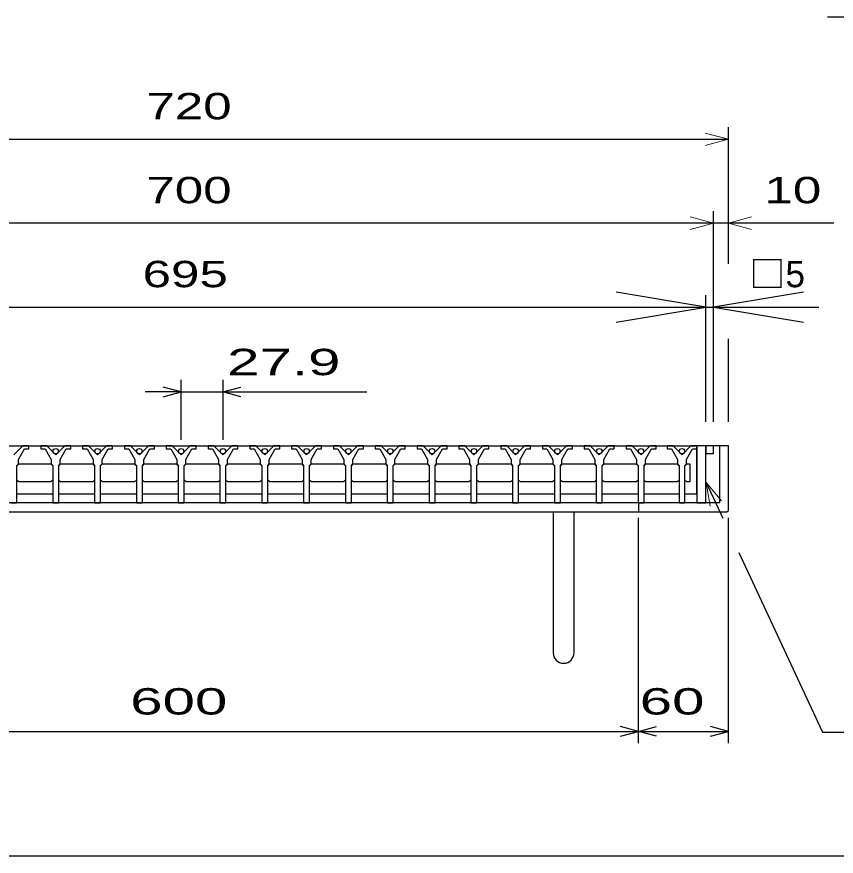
# Model space of a CAD drawing. Units: millimetres, scale not verified. Extents: x -1456 to 1379, y -1028 to 847.
# Drawn here: x -852 to -305, y -913 to -353 of the extents above; entities that cross this region are included whole.
import ezdxf
from ezdxf.enums import TextEntityAlignment as Align

# ---------------------------------------------------------------- set-up
doc = ezdxf.new("R2010")
doc.units = ezdxf.units.MM
doc.header["$LTSCALE"] = 8
for name, color, linetype, lineweight in [('0_2', 150, 'Continuous', 25), ('16', 3, 'Continuous', 25), ('17', 3, 'Continuous', 25), ('19', 6, 'Continuous', 25), ('22', 4, 'Continuous', 25)]:
    doc.layers.add(name, color=color, linetype=linetype, lineweight=lineweight)
doc.styles.add('ベクトル', font='')
doc.styles.get('ベクトル').set_extended_font_data('ベクトル')

# ---------------------------------------------------------------- blocks, each defined once
blk = doc.blocks.new('open_arrow')
at = {"color": 0, "linetype": 'Continuous', "lineweight": -2}
blk.add_lwpolyline([(7.5, 1.25), (0, 0), (7.5, -1.25)], dxfattribs=at)

msp = doc.modelspace()

# ---------------------------------------------------------------- linework, layer by layer
at = {"layer": '0_2'}
msp.add_line((1379.2, -912.8), (-1388.8, -912.8), dxfattribs=at)
at = {"layer": '16'}
for p, q in [((-1086.8, -639.096), (-397.8, -639.096)), ((-847.6, -639.096), (-853.6, -645.096)), ((-850.6, -648.096), (-846.6, -641.096)), ((-843.6, -639.096), (-847.6, -639.096)), ((-846.6, -641.096), (-843.6, -641.096)), ((-843.6, -641.096), (-843.6, -639.096)), ((-835.7, -639.096), (-835.7, -641.096)), ((-831.7, -639.096), (-835.7, -639.096)), ((-835.7, -641.096), (-832.7, -641.096)), ((-832.7, -641.096), (-828.7, -648.096)), ((-825.7, -645.096), (-831.7, -639.096)), ((-819.7, -639.096), (-825.7, -645.096)), ((-822.7, -648.096), (-818.7, -641.096)), ((-815.7, -639.096), (-819.7, -639.096)), ((-818.7, -641.096), (-815.7, -641.096)), ((-815.7, -641.096), (-815.7, -639.096)), ((-807.8, -639.096), (-807.8, -641.096)), ((-803.8, -639.096), (-807.8, -639.096)), ((-807.8, -641.096), (-804.8, -641.096)), ((-804.8, -641.096), (-800.8, -648.096)), ((-797.8, -645.096), (-803.8, -639.096)), ((-791.8, -639.096), (-797.8, -645.096)), ((-794.8, -648.096), (-790.8, -641.096)), ((-787.8, -639.096), (-791.8, -639.096)), ((-790.8, -641.096), (-787.8, -641.096)), ((-787.8, -641.096), (-787.8, -639.096)), ((-779.9, -639.096), (-779.9, -641.096)), ((-775.9, -639.096), (-779.9, -639.096)), ((-779.9, -641.096), (-776.9, -641.096)), ((-776.9, -641.096), (-772.9, -648.096)), ((-769.9, -645.096), (-775.9, -639.096)), ((-763.9, -639.096), (-769.9, -645.096)), ((-766.9, -648.096), (-762.9, -641.096)), ((-759.9, -639.096), (-763.9, -639.096)), ((-762.9, -641.096), (-759.9, -641.096)), ((-759.9, -641.096), (-759.9, -639.096)), ((-752, -639.096), (-752, -641.096)), ((-748, -639.096), (-752, -639.096)), ((-752, -641.096), (-749, -641.096)), ((-749, -641.096), (-745, -648.096)), ((-742, -645.096), (-748, -639.096)), ((-736, -639.096), (-742, -645.096)), ((-739, -648.096), (-735, -641.096)), ((-732, -639.096), (-736, -639.096)), ((-735, -641.096), (-732, -641.096)), ((-732, -641.096), (-732, -639.096)), ((-724.1, -639.096), (-724.1, -641.096)), ((-720.1, -639.096), (-724.1, -639.096)), ((-724.1, -641.096), (-721.1, -641.096)), ((-721.1, -641.096), (-717.1, -648.096)), ((-714.1, -645.096), (-720.1, -639.096)), ((-708.1, -639.096), (-714.1, -645.096)), ((-711.1, -648.096), (-707.1, -641.096)), ((-704.1, -639.096), (-708.1, -639.096)), ((-707.1, -641.096), (-704.1, -641.096)), ((-704.1, -641.096), (-704.1, -639.096)), ((-696.2, -639.096), (-696.2, -641.096)), ((-692.2, -639.096), (-696.2, -639.096)), ((-696.2, -641.096), (-693.2, -641.096)), ((-693.2, -641.096), (-689.2, -648.096)), ((-686.2, -645.096), (-692.2, -639.096)), ((-680.2, -639.096), (-686.2, -645.096)), ((-683.2, -648.096), (-679.2, -641.096)), ((-676.2, -639.096), (-680.2, -639.096)), ((-679.2, -641.096), (-676.2, -641.096)), ((-676.2, -641.096), (-676.2, -639.096)), ((-668.3, -639.096), (-668.3, -641.096)), ((-664.3, -639.096), (-668.3, -639.096)), ((-668.3, -641.096), (-665.3, -641.096)), ((-665.3, -641.096), (-661.3, -648.096)), ((-658.3, -645.096), (-664.3, -639.096)), ((-652.3, -639.096), (-658.3, -645.096)), ((-655.3, -648.096), (-651.3, -641.096)), ((-648.3, -639.096), (-652.3, -639.096)), ((-651.3, -641.096), (-648.3, -641.096)), ((-648.3, -641.096), (-648.3, -639.096)), ((-640.4, -639.096), (-640.4, -641.096)), ((-636.4, -639.096), (-640.4, -639.096)), ((-640.4, -641.096), (-637.4, -641.096)), ((-637.4, -641.096), (-633.4, -648.096)), ((-630.4, -645.096), (-636.4, -639.096)), ((-624.4, -639.096), (-630.4, -645.096)), ((-627.4, -648.096), (-623.4, -641.096)), ((-620.4, -639.096), (-624.4, -639.096)), ((-623.4, -641.096), (-620.4, -641.096)), ((-620.4, -641.096), (-620.4, -639.096)), ((-612.5, -639.096), (-612.5, -641.096)), ((-608.5, -639.096), (-612.5, -639.096)), ((-612.5, -641.096), (-609.5, -641.096)), ((-609.5, -641.096), (-605.5, -648.096)), ((-602.5, -645.096), (-608.5, -639.096)), ((-596.5, -639.096), (-602.5, -645.096)), ((-599.5, -648.096), (-595.5, -641.096)), ((-592.5, -639.096), (-596.5, -639.096)), ((-595.5, -641.096), (-592.5, -641.096)), ((-592.5, -641.096), (-592.5, -639.096)), ((-584.6, -639.096), (-584.6, -641.096)), ((-580.6, -639.096), (-584.6, -639.096)), ((-584.6, -641.096), (-581.6, -641.096)), ((-581.6, -641.096), (-577.6, -648.096)), ((-574.6, -645.096), (-580.6, -639.096)), ((-568.6, -639.096), (-574.6, -645.096)), ((-571.6, -648.096), (-567.6, -641.096)), ((-564.6, -639.096), (-568.6, -639.096)), ((-567.6, -641.096), (-564.6, -641.096)), ((-564.6, -641.096), (-564.6, -639.096)), ((-556.7, -639.096), (-556.7, -641.096)), ((-552.7, -639.096), (-556.7, -639.096)), ((-556.7, -641.096), (-553.7, -641.096)), ((-553.7, -641.096), (-549.7, -648.096)), ((-546.7, -645.096), (-552.7, -639.096)), ((-540.7, -639.096), (-546.7, -645.096)), ((-543.7, -648.096), (-539.7, -641.096)), ((-536.7, -639.096), (-540.7, -639.096)), ((-539.7, -641.096), (-536.7, -641.096)), ((-536.7, -641.096), (-536.7, -639.096)), ((-528.8, -639.096), (-528.8, -641.096)), ((-524.8, -639.096), (-528.8, -639.096)), ((-528.8, -641.096), (-525.8, -641.096)), ((-525.8, -641.096), (-521.8, -648.096)), ((-518.8, -645.096), (-524.8, -639.096)), ((-512.8, -639.096), (-518.8, -645.096)), ((-515.8, -648.096), (-511.8, -641.096)), ((-508.8, -639.096), (-512.8, -639.096)), ((-511.8, -641.096), (-508.8, -641.096)), ((-508.8, -641.096), (-508.8, -639.096)), ((-500.9, -639.096), (-500.9, -641.096)), ((-496.9, -639.096), (-500.9, -639.096)), ((-500.9, -641.096), (-497.9, -641.096)), ((-497.9, -641.096), (-493.9, -648.096)), ((-490.9, -645.096), (-496.9, -639.096)), ((-484.9, -639.096), (-490.9, -645.096)), ((-487.9, -648.096), (-483.9, -641.096)), ((-480.9, -639.096), (-484.9, -639.096)), ((-483.9, -641.096), (-480.9, -641.096)), ((-480.9, -641.096), (-480.9, -639.096)), ((-473, -639.096), (-473, -641.096)), ((-469, -639.096), (-473, -639.096)), ((-473, -641.096), (-470, -641.096)), ((-470, -641.096), (-466, -648.096)), ((-463, -645.096), (-469, -639.096)), ((-457, -639.096), (-463, -645.096)), ((-460, -648.096), (-456, -641.096)), ((-453, -639.096), (-457, -639.096)), ((-456, -641.096), (-453, -641.096)), ((-453, -641.096), (-453, -639.096)), ((-445.1, -639.096), (-445.1, -641.096)), ((-441.1, -639.096), (-445.1, -639.096)), ((-445.1, -641.096), (-442.1, -641.096)), ((-442.1, -641.096), (-438.1, -648.096)), ((-435.1, -645.096), (-441.1, -639.096)), ((-429.1, -639.096), (-435.1, -645.096)), ((-432.1, -648.096), (-428.1, -641.096)), ((-425.1, -639.096), (-429.1, -639.096)), ((-428.1, -641.096), (-425.1, -641.096)), ((-425.1, -641.096), (-425.1, -639.096)), ((-417.8, -639.096), (-417.8, -641.096)), ((-413.8, -639.096), (-417.8, -639.096)), ((-417.8, -641.096), (-414.8, -641.096)), ((-414.8, -641.096), (-410.8, -648.096)), ((-407.8, -645.096), (-413.8, -639.096)), ((-401.8, -639.096), (-407.8, -645.096)), ((-404.8, -648.096), (-400.8, -641.096)), ((-397.8, -639.096), (-401.8, -639.096)), ((-400.8, -641.096), (-397.8, -641.096)), ((-397.8, -641.096), (-397.8, -639.096)), ((-397.8, -671.096), (-397.8, -639.096)), ((-850.6, -651.096), (-850.6, -648.096)), ((-828.7, -648.096), (-828.7, -651.096)), ((-822.7, -651.096), (-822.7, -648.096)), ((-800.8, -648.096), (-800.8, -651.096)), ((-794.8, -651.096), (-794.8, -648.096)), ((-772.9, -648.096), (-772.9, -651.096)), ((-766.9, -651.096), (-766.9, -648.096)), ((-745, -648.096), (-745, -651.096)), ((-739, -651.096), (-739, -648.096)), ((-717.1, -648.096), (-717.1, -651.096)), ((-711.1, -651.096), (-711.1, -648.096)), ((-689.2, -648.096), (-689.2, -651.096)), ((-683.2, -651.096), (-683.2, -648.096)), ((-661.3, -648.096), (-661.3, -651.096)), ((-655.3, -651.096), (-655.3, -648.096)), ((-633.4, -648.096), (-633.4, -651.096)), ((-627.4, -651.096), (-627.4, -648.096)), ((-605.5, -648.096), (-605.5, -651.096)), ((-599.5, -651.096), (-599.5, -648.096)), ((-577.6, -648.096), (-577.6, -651.096)), ((-571.6, -651.096), (-571.6, -648.096)), ((-549.7, -648.096), (-549.7, -651.096)), ((-543.7, -651.096), (-543.7, -648.096)), ((-521.8, -648.096), (-521.8, -651.096)), ((-515.8, -651.096), (-515.8, -648.096)), ((-493.9, -648.096), (-493.9, -651.096)), ((-487.9, -651.096), (-487.9, -648.096)), ((-466, -648.096), (-466, -651.096)), ((-460, -651.096), (-460, -648.096)), ((-438.1, -648.096), (-438.1, -651.096)), ((-432.1, -651.096), (-432.1, -648.096)), ((-410.8, -648.096), (-410.8, -651.096)), ((-404.8, -651.096), (-404.8, -648.096)), ((-851.6, -652.096), (-850.6, -651.096)), ((-851.6, -677.096), (-851.6, -652.096)), ((-851.35, -652.096), (-850.35, -651.096)), ((-850.35, -651.096), (-828.95, -651.096)), ((-828.95, -651.096), (-827.95, -652.096)), ((-828.7, -651.096), (-827.7, -652.096)), ((-827.7, -652.096), (-827.7, -677.096)), ((-823.7, -652.096), (-822.7, -651.096)), ((-823.7, -677.096), (-823.7, -652.096)), ((-823.45, -652.096), (-822.45, -651.096)), ((-822.45, -651.096), (-801.05, -651.096)), ((-801.05, -651.096), (-800.05, -652.096)), ((-800.8, -651.096), (-799.8, -652.096)), ((-799.8, -652.096), (-799.8, -677.096)), ((-795.8, -652.096), (-794.8, -651.096)), ((-795.8, -677.096), (-795.8, -652.096)), ((-795.55, -652.096), (-794.55, -651.096)), ((-794.55, -651.096), (-773.15, -651.096)), ((-773.15, -651.096), (-772.15, -652.096)), ((-772.9, -651.096), (-771.9, -652.096)), ((-771.9, -652.096), (-771.9, -677.096)), ((-767.9, -652.096), (-766.9, -651.096)), ((-767.9, -677.096), (-767.9, -652.096)), ((-767.65, -652.096), (-766.65, -651.096)), ((-766.65, -651.096), (-745.25, -651.096)), ((-745.25, -651.096), (-744.25, -652.096)), ((-745, -651.096), (-744, -652.096)), ((-744, -652.096), (-744, -677.096)), ((-740, -652.096), (-739, -651.096)), ((-740, -677.096), (-740, -652.096)), ((-739.75, -652.096), (-738.75, -651.096)), ((-738.75, -651.096), (-717.35, -651.096)), ((-717.35, -651.096), (-716.35, -652.096)), ((-717.1, -651.096), (-716.1, -652.096)), ((-716.1, -652.096), (-716.1, -677.096)), ((-712.1, -652.096), (-711.1, -651.096)), ((-712.1, -677.096), (-712.1, -652.096)), ((-711.85, -652.096), (-710.85, -651.096)), ((-710.85, -651.096), (-689.45, -651.096)), ((-689.45, -651.096), (-688.45, -652.096)), ((-689.2, -651.096), (-688.2, -652.096)), ((-688.2, -652.096), (-688.2, -677.096)), ((-684.2, -652.096), (-683.2, -651.096)), ((-684.2, -677.096), (-684.2, -652.096)), ((-683.95, -652.096), (-682.95, -651.096)), ((-682.95, -651.096), (-661.55, -651.096)), ((-661.55, -651.096), (-660.55, -652.096)), ((-661.3, -651.096), (-660.3, -652.096)), ((-660.3, -652.096), (-660.3, -677.096)), ((-656.3, -652.096), (-655.3, -651.096)), ((-656.3, -677.096), (-656.3, -652.096)), ((-656.05, -652.096), (-655.05, -651.096)), ((-655.05, -651.096), (-633.65, -651.096)), ((-633.65, -651.096), (-632.65, -652.096)), ((-633.4, -651.096), (-632.4, -652.096)), ((-632.4, -652.096), (-632.4, -677.096)), ((-628.4, -652.096), (-627.4, -651.096)), ((-628.4, -677.096), (-628.4, -652.096)), ((-628.15, -652.096), (-627.15, -651.096)), ((-627.15, -651.096), (-605.75, -651.096)), ((-605.75, -651.096), (-604.75, -652.096)), ((-605.5, -651.096), (-604.5, -652.096)), ((-604.5, -652.096), (-604.5, -677.096)), ((-600.5, -652.096), (-599.5, -651.096)), ((-600.5, -677.096), (-600.5, -652.096)), ((-600.25, -652.096), (-599.25, -651.096)), ((-599.25, -651.096), (-577.85, -651.096)), ((-577.85, -651.096), (-576.85, -652.096)), ((-577.6, -651.096), (-576.6, -652.096)), ((-576.6, -652.096), (-576.6, -677.096)), ((-572.6, -652.096), (-571.6, -651.096)), ((-572.6, -677.096), (-572.6, -652.096)), ((-572.35, -652.096), (-571.35, -651.096)), ((-571.35, -651.096), (-549.95, -651.096)), ((-549.95, -651.096), (-548.95, -652.096)), ((-549.7, -651.096), (-548.7, -652.096)), ((-548.7, -652.096), (-548.7, -677.096)), ((-544.7, -652.096), (-543.7, -651.096)), ((-544.7, -677.096), (-544.7, -652.096)), ((-544.45, -652.096), (-543.45, -651.096)), ((-543.45, -651.096), (-522.05, -651.096)), ((-522.05, -651.096), (-521.05, -652.096)), ((-521.8, -651.096), (-520.8, -652.096)), ((-520.8, -652.096), (-520.8, -677.096)), ((-516.8, -652.096), (-515.8, -651.096)), ((-516.8, -677.096), (-516.8, -652.096)), ((-516.55, -652.096), (-515.55, -651.096)), ((-515.55, -651.096), (-494.15, -651.096)), ((-494.15, -651.096), (-493.15, -652.096)), ((-493.9, -651.096), (-492.9, -652.096)), ((-492.9, -652.096), (-492.9, -677.096)), ((-488.9, -652.096), (-487.9, -651.096)), ((-488.9, -677.096), (-488.9, -652.096)), ((-488.65, -652.096), (-487.65, -651.096)), ((-487.65, -651.096), (-466.25, -651.096)), ((-466.25, -651.096), (-465.25, -652.096)), ((-466, -651.096), (-465, -652.096)), ((-465, -652.096), (-465, -677.096)), ((-461, -652.096), (-460, -651.096)), ((-461, -677.096), (-461, -652.096)), ((-460.75, -652.096), (-459.75, -651.096)), ((-459.75, -651.096), (-438.35, -651.096)), ((-438.35, -651.096), (-437.35, -652.096)), ((-438.1, -651.096), (-437.1, -652.096)), ((-437.1, -652.096), (-437.1, -677.096)), ((-433.1, -652.096), (-432.1, -651.096)), ((-433.1, -677.096), (-433.1, -652.096)), ((-432.85, -652.096), (-431.85, -651.096)), ((-431.85, -651.096), (-411.05, -651.096)), ((-411.05, -651.096), (-410.05, -652.096)), ((-410.8, -651.096), (-409.8, -652.096)), ((-409.8, -652.096), (-409.8, -677.096)), ((-405.8, -652.096), (-404.8, -651.096)), ((-405.8, -677.096), (-405.8, -652.096)), ((-405.55, -652.096), (-404.55, -651.096)), ((-404.55, -651.096), (-402.55, -651.096)), ((-402.55, -651.096), (-402.55, -663.096)), ((-850.35, -663.096), (-851.35, -662.096)), ((-828.95, -663.096), (-850.35, -663.096)), ((-827.95, -662.096), (-828.95, -663.096)), ((-822.45, -663.096), (-823.45, -662.096)), ((-801.05, -663.096), (-822.45, -663.096)), ((-800.05, -662.096), (-801.05, -663.096)), ((-794.55, -663.096), (-795.55, -662.096)), ((-773.15, -663.096), (-794.55, -663.096)), ((-772.15, -662.096), (-773.15, -663.096)), ((-766.65, -663.096), (-767.65, -662.096)), ((-745.25, -663.096), (-766.65, -663.096)), ((-744.25, -662.096), (-745.25, -663.096)), ((-738.75, -663.096), (-739.75, -662.096)), ((-717.35, -663.096), (-738.75, -663.096)), ((-716.35, -662.096), (-717.35, -663.096)), ((-710.85, -663.096), (-711.85, -662.096)), ((-689.45, -663.096), (-710.85, -663.096)), ((-688.45, -662.096), (-689.45, -663.096)), ((-682.95, -663.096), (-683.95, -662.096)), ((-661.55, -663.096), (-682.95, -663.096)), ((-660.55, -662.096), (-661.55, -663.096)), ((-655.05, -663.096), (-656.05, -662.096)), ((-633.65, -663.096), (-655.05, -663.096)), ((-632.65, -662.096), (-633.65, -663.096)), ((-627.15, -663.096), (-628.15, -662.096)), ((-605.75, -663.096), (-627.15, -663.096)), ((-604.75, -662.096), (-605.75, -663.096)), ((-599.25, -663.096), (-600.25, -662.096)), ((-577.85, -663.096), (-599.25, -663.096)), ((-576.85, -662.096), (-577.85, -663.096)), ((-571.35, -663.096), (-572.35, -662.096)), ((-549.95, -663.096), (-571.35, -663.096)), ((-548.95, -662.096), (-549.95, -663.096)), ((-543.45, -663.096), (-544.45, -662.096)), ((-522.05, -663.096), (-543.45, -663.096)), ((-521.05, -662.096), (-522.05, -663.096)), ((-515.55, -663.096), (-516.55, -662.096)), ((-494.15, -663.096), (-515.55, -663.096)), ((-493.15, -662.096), (-494.15, -663.096)), ((-487.65, -663.096), (-488.65, -662.096)), ((-466.25, -663.096), (-487.65, -663.096)), ((-465.25, -662.096), (-466.25, -663.096)), ((-459.75, -663.096), (-460.75, -662.096)), ((-438.35, -663.096), (-459.75, -663.096)), ((-437.35, -662.096), (-438.35, -663.096)), ((-431.85, -663.096), (-432.85, -662.096)), ((-411.05, -663.096), (-431.85, -663.096)), ((-410.05, -662.096), (-411.05, -663.096)), ((-404.55, -663.096), (-405.55, -662.096)), ((-402.55, -663.096), (-404.55, -663.096)), ((-851.35, -671.096), (-827.95, -671.096)), ((-823.45, -671.096), (-800.05, -671.096)), ((-795.55, -671.096), (-772.15, -671.096)), ((-767.65, -671.096), (-744.25, -671.096)), ((-739.75, -671.096), (-716.35, -671.096)), ((-711.85, -671.096), (-688.45, -671.096)), ((-683.95, -671.096), (-660.55, -671.096)), ((-656.05, -671.096), (-632.65, -671.096)), ((-628.15, -671.096), (-604.75, -671.096)), ((-600.25, -671.096), (-576.85, -671.096)), ((-572.35, -671.096), (-548.95, -671.096)), ((-544.45, -671.096), (-521.05, -671.096)), ((-516.55, -671.096), (-493.15, -671.096)), ((-488.65, -671.096), (-465.25, -671.096)), ((-460.75, -671.096), (-437.35, -671.096)), ((-432.85, -671.096), (-410.05, -671.096)), ((-405.55, -671.096), (-397.8, -671.096)), ((-855.6, -677.096), (-851.6, -677.096)), ((-827.7, -677.096), (-823.7, -677.096)), ((-799.8, -677.096), (-795.8, -677.096)), ((-771.9, -677.096), (-767.9, -677.096)), ((-744, -677.096), (-740, -677.096)), ((-716.1, -677.096), (-712.1, -677.096)), ((-688.2, -677.096), (-684.2, -677.096)), ((-660.3, -677.096), (-656.3, -677.096)), ((-632.4, -677.096), (-628.4, -677.096)), ((-604.5, -677.096), (-600.5, -677.096)), ((-576.6, -677.096), (-572.6, -677.096)), ((-548.7, -677.096), (-544.7, -677.096)), ((-520.8, -677.096), (-516.8, -677.096)), ((-492.9, -677.096), (-488.9, -677.096)), ((-465, -677.096), (-461, -677.096)), ((-437.1, -677.096), (-433.1, -677.096)), ((-409.8, -677.096), (-405.8, -677.096))]:
    msp.add_line(p, q, dxfattribs=at)
for centre in [(-825.7, -642.596), (-797.8, -642.596), (-769.9, -642.596), (-742, -642.596), (-714.1, -642.596), (-686.2, -642.596), (-658.3, -642.596), (-630.4, -642.596), (-602.5, -642.596), (-574.6, -642.596), (-546.7, -642.596), (-518.8, -642.596), (-490.9, -642.596), (-463, -642.596), (-435.1, -642.596), (-407.8, -642.596)]:
    msp.add_circle(centre, 1.8, dxfattribs=at)
at = {"layer": '17'}
for p, q in [((-397.8, -639.096), (-397.8, -677.096)), ((-391.8, -639.096), (-397.8, -639.096)), ((-391.8, -677.096), (-391.8, -639.096)), ((-391.8, -639.096), (-391.8, -644.096)), ((-386.8, -639.096), (-391.8, -639.096)), ((-386.8, -644.096), (-386.8, -639.096)), ((-391.8, -644.096), (-386.8, -644.096)), ((-397.8, -677.096), (-391.8, -677.096))]:
    msp.add_line(p, q, dxfattribs=at)
at = {"layer": '19'}
for p, q in [((-376.8, -639.096), (-386.8, -639.096)), ((-382.8, -639.096), (-382.8, -677.096)), ((-376.8, -682.096), (-376.8, -639.096)), ((-382.8, -677.096), (-1090.8, -677.096)), ((-436.8, -677.096), (-436.8, -683.096)), ((-1095.8, -683.096), (-377.8, -683.096)), ((-493.8, -683.096), (-493.8, -777.096)), ((-479.8, -777.096), (-479.8, -683.096)), ((-377.8, -683.096), (-376.8, -682.096))]:
    msp.add_line(p, q, dxfattribs=at)
msp.add_arc((-486.8, -777.096), 7, 180, 0, dxfattribs=at)
at = {"layer": '22'}
for p, q in [((-310.8, -352.8), (-150.8, -352.8)), ((-376.8, -512.738), (-376.8, -426.495)), ((-1096.8, -434.495), (-376.8, -434.495)), ((-386.8, -607.096), (-386.8, -482.495)), ((-376.8, -517.657), (-376.8, -482.495)), ((-386.8, -490.495), (-1086.8, -490.495)), ((-376.8, -490.495), (-386.8, -490.495)), ((-306.4, -490.495), (-376.8, -490.495)), ((-391.8, -623.096), (-391.8, -538.495)), ((-391.8, -623.096), (-391.8, -538.495)), ((-386.8, -623.096), (-386.8, -538.495)), ((-1086.8, -546.495), (-391.8, -546.495)), ((-391.8, -546.495), (-316.4, -546.495)), ((-376.8, -623.096), (-376.8, -567.553)), ((-742, -635.096), (-742, -595.096)), ((-714.1, -595.096), (-714.1, -635.096)), ((-742, -603.096), (-766, -603.096)), ((-742, -603.096), (-754, -599.896)), ((-754, -606.296), (-742, -603.096)), ((-742, -603.096), (-714.1, -603.096)), ((-714.1, -603.096), (-702.1, -599.896)), ((-702.1, -606.296), (-714.1, -603.096)), ((-714.1, -603.096), (-618.1, -603.096)), ((-391.69, -663.513), (-380.568, -687.365)), ((-436.8, -837.496), (-436.8, -687.096)), ((-376.8, -837.496), (-376.8, -687.096)), ((-369.889, -710.266), (-313.992, -830.139)), ((-436.8, -829.496), (-448.8, -826.296)), ((-436.8, -829.496), (-424.8, -826.296)), ((-376.8, -829.496), (-388.8, -826.296)), ((-1036.8, -829.496), (-436.8, -829.496)), ((-448.8, -832.696), (-436.8, -829.496)), ((-424.8, -832.696), (-436.8, -829.496)), ((-436.8, -829.496), (-376.8, -829.496)), ((-388.8, -832.696), (-376.8, -829.496)), ((-313.992, -830.139), (-182.792, -830.139))]:
    msp.add_line(p, q, dxfattribs=at)
at = {"layer": '22', "lineweight": 13}
for p, q in [((-376.8, -434.495), (-392.255, -430.354)), ((-392.255, -438.636), (-376.8, -434.495)), ((-386.8, -490.495), (-402.255, -486.354)), ((-361.345, -486.354), (-376.8, -490.495)), ((-402.255, -494.636), (-386.8, -490.495)), ((-376.8, -490.495), (-361.345, -494.636)), ((-381.406, -675.77), (-391.69, -663.513)), ((-391.69, -663.513), (-388.912, -679.27))]:
    msp.add_line(p, q, dxfattribs=at)

# ---------------------------------------------------------------- block references
at = {"layer": '22', "xscale": 8, "yscale": 8, "rotation": 180}
msp.add_blockref('open_arrow', (-391.8, -546.495), dxfattribs=at)
at = {"layer": '22', "xscale": 8, "yscale": 8}
msp.add_blockref('open_arrow', (-386.8, -546.495), dxfattribs=at)

# ---------------------------------------------------------------- texts
at = {"layer": '22', "color": 2, "style": 'ベクトル', "width": 1.45}
for s, p in [('720', (-736.8, -426.495)), ('700', (-736.8, -482.495))]:
    msp.add_text(s, height=17.6, dxfattribs=at).set_placement(p, align=Align.BOTTOM_CENTER)
msp.add_text('10', height=17.6, dxfattribs=at).set_placement((-352.8, -482.495), align=Align.BOTTOM_LEFT)
at = {"layer": '22', "style": 'ベクトル'}
msp.add_text('□5', height=17.6, dxfattribs=at).set_placement((-362.8, -538.495), align=Align.BOTTOM_LEFT)
at = {"layer": '22', "style": 'ベクトル', "width": 1.45}
msp.add_text('695', height=17.6, dxfattribs=at).set_placement((-739.3, -538.495), align=Align.BOTTOM_CENTER)
at = {"layer": '22', "color": 2, "style": 'ベクトル', "width": 1.65}
for s, p in [(' 27.9 ', (-722.1, -583.096)), (' 600 ', (-786.8, -809.496)), (' 60 ', (-446.8, -809.496))]:
    msp.add_text(s, height=17.6, dxfattribs=at).set_placement(p, align=Align.MIDDLE_LEFT)

doc.saveas('drawing.dxf')
